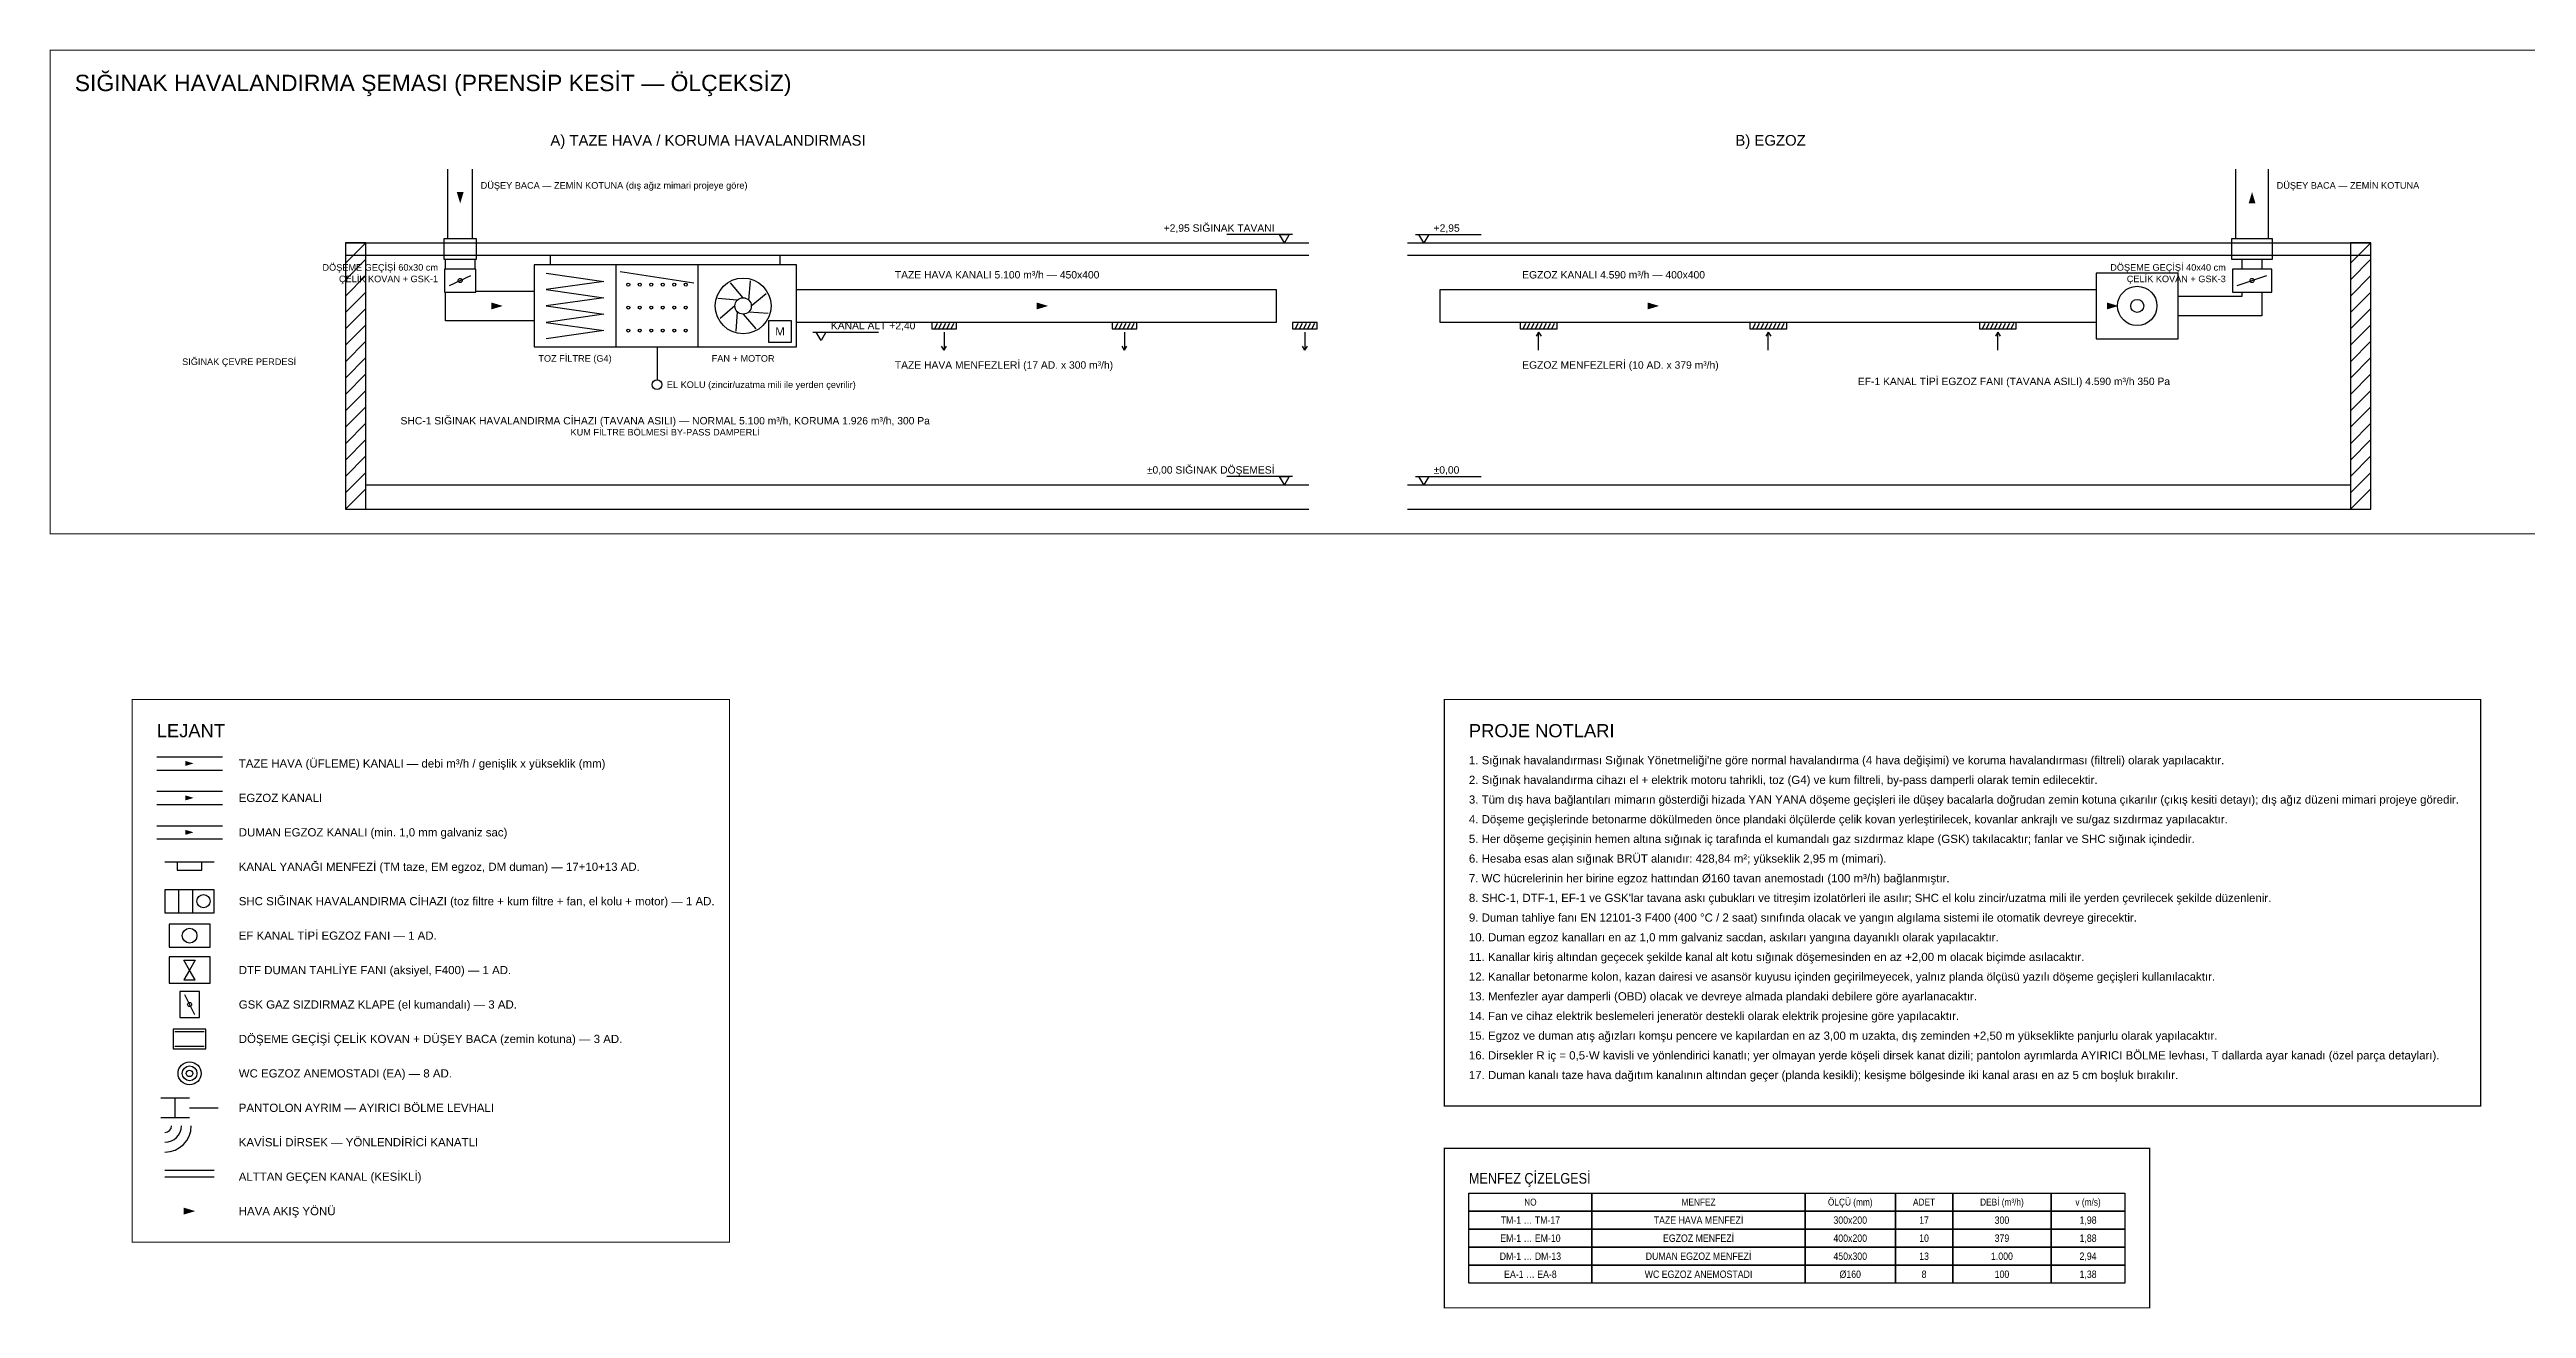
# Model space of a CAD drawing. Header units: centimetres. Extents: x 357699 to 366480, y -615216 to -609849.
# Drawn here: x 360969 to 363990, y -611605 to -610069 of the extents above; entities that cross this region are included whole.
import ezdxf
from ezdxf.enums import TextEntityAlignment as Align

# ---------------------------------------------------------------- set-up
doc = ezdxf.new("R2010")
doc.units = ezdxf.units.CM
doc.linetypes.add('DASHED', pattern=[1.524, 1.27, -0.254])
for name, color, linetype in [('ROTAS-HAV-BACA', 8, 'Continuous'), ('ROTAS-HAV-BASLIK', 7, 'Continuous'), ('ROTAS-HAV-CERCEVE', 7, 'Continuous'), ('ROTAS-HAV-CIHAZ', 6, 'Continuous'), ('ROTAS-HAV-DUMAN', 1, 'Continuous'), ('ROTAS-HAV-DUMAN-GIZLI', 1, 'DASHED'), ('ROTAS-HAV-EGZOZ', 4, 'Continuous'), ('ROTAS-HAV-GECIS', 2, 'Continuous'), ('ROTAS-HAV-KOT', 7, 'Continuous'), ('ROTAS-HAV-LEJANT', 7, 'Continuous'), ('ROTAS-HAV-MENFEZ', 7, 'Continuous'), ('ROTAS-HAV-NOT', 7, 'Continuous'), ('ROTAS-HAV-OK', 7, 'Continuous'), ('ROTAS-HAV-SEMA', 7, 'Continuous'), ('ROTAS-HAV-TAZE-HAVA', 3, 'Continuous'), ('ROTAS-HESAP-CIZGI', 1, 'Continuous'), ('ROTAS-HESAP-YAZI', 7, 'Continuous')]:
    doc.layers.add(name, color=color, linetype=linetype)
doc.styles.add('ROTAS', font='arial.ttf')

msp = doc.modelspace()

# ---------------------------------------------------------------- linework, layer by layer
at = {"layer": 'ROTAS-HAV-BACA'}
for points in [[(361455, -610300), (361455, -610215)], [(361485, -610300), (361485, -610215)], [(363635, -610300), (363635, -610215)], [(363675, -610300), (363675, -610215)]]:
    msp.add_lwpolyline(points, dxfattribs=at)
at = {"layer": 'ROTAS-HAV-CERCEVE', "const_width": 1.5}
for points in [[(360970, -610660), (365361.4, -610660), (365361.4, -610070), (360970, -610070)], [(361070, -611523.9), (361798.4, -611523.9), (361798.4, -610862), (361070, -610862)], [(362670, -611357.9), (363933.7, -611357.9), (363933.7, -610862), (362670, -610862)], [(362670, -611604), (363530, -611604), (363530, -611409.5), (362670, -611409.5)]]:
    msp.add_lwpolyline(points, close=True, dxfattribs=at)
at = {"layer": 'ROTAS-HAV-CIHAZ'}
for p, q in [((361457, -610357), (361483, -610345)), ((361580, -610332), (361580, -610320)), ((361660, -610432), (361660, -610332)), ((361665, -610340), (361755, -610354)), ((361760, -610432), (361760, -610332)), ((361860, -610332), (361860, -610320)), ((363637, -610357), (363673, -610345)), ((361807.9, -610374.9), (361784.3, -610373)), ((361815, -610372), (361799.7, -610353.9)), ((361822.1, -610374.9), (361824, -610351.3)), ((361825, -610382), (361843.1, -610366.7)), ((361805, -610382), (361786.9, -610397.3)), ((361807.9, -610389.1), (361806, -610412.7)), ((361815, -610392), (361830.3, -610410.1)), ((361822.1, -610389.1), (361845.7, -610391)), ((361127, -611122), (361127, -611094)), ((361144, -611122), (361144, -611094)), ((361134, -611222), (361146, -611246))]:
    msp.add_line(p, q, dxfattribs=at)
for points in [[(361451, -610365), (361489, -610365), (361489, -610337), (361451, -610337)], [(361560, -610432), (361880, -610432), (361880, -610332), (361560, -610332)], [(363465, -610422), (363565, -610422), (363565, -610342), (363465, -610342)], [(363631, -610365), (363679, -610365), (363679, -610337), (363631, -610337)], [(361846, -610426), (361874, -610426), (361874, -610400), (361846, -610400)], [(361110, -611122), (361170, -611122), (361170, -611094), (361110, -611094)], [(361115, -611164), (361165, -611164), (361165, -611136), (361115, -611136)], [(361115, -611208), (361165, -611208), (361165, -611176), (361115, -611176)], [(361140, -611192), (361133, -611180), (361147, -611180)], [(361140, -611192), (361133, -611204), (361147, -611204)], [(361128, -611250), (361152, -611250), (361152, -611218), (361128, -611218)]]:
    msp.add_lwpolyline(points, close=True, dxfattribs=at)
for points in [[(361575, -610342), (361645, -610352), (361575, -610362), (361645, -610372), (361575, -610382), (361645, -610392), (361575, -610402), (361645, -610412), (361575, -610422)], [(361710, -610432), (361710, -610472)]]:
    msp.add_lwpolyline(points, dxfattribs=at)
for centre, radius in [((361470, -610351), 2.5), ((361815, -610382), 34), ((363655, -610351), 2.5), ((361675, -610356), 1.8), ((361689, -610356), 1.8), ((361703, -610356), 1.8), ((361717, -610356), 1.8), ((361731, -610356), 1.8), ((361745, -610356), 1.8), ((361815, -610382), 10), ((363515, -610382), 24), ((363515, -610382), 8), ((361675, -610384), 1.8), ((361689, -610384), 1.8), ((361703, -610384), 1.8), ((361717, -610384), 1.8), ((361731, -610384), 1.8), ((361745, -610384), 1.8), ((361675, -610412), 1.8), ((361689, -610412), 1.8), ((361703, -610412), 1.8), ((361717, -610412), 1.8), ((361731, -610412), 1.8), ((361745, -610412), 1.8), ((361710, -610478), 6), ((361157, -611108), 8), ((361140, -611150), 9), ((361140, -611234), 2.5)]:
    msp.add_circle(centre, radius, dxfattribs=at)
at = {"layer": 'ROTAS-HAV-DUMAN'}
for p, q in [((361100, -611016), (361180, -611016)), ((361100, -611032), (361180, -611032))]:
    msp.add_line(p, q, dxfattribs=at)
at = {"layer": 'ROTAS-HAV-DUMAN-GIZLI'}
for p, q in [((361110, -611436), (361170, -611436)), ((361110, -611444), (361170, -611444))]:
    msp.add_line(p, q, dxfattribs=at)
at = {"layer": 'ROTAS-HAV-EGZOZ'}
for p, q in [((361100, -610974), (361180, -610974)), ((361100, -610990), (361180, -610990))]:
    msp.add_line(p, q, dxfattribs=at)
for points in [[(363643, -610337), (363643, -610325)], [(363667, -610325), (363667, -610337)], [(363465, -610402), (362665, -610402), (362665, -610362), (363465, -610362)], [(363667, -610365), (363667, -610394), (363565, -610394)], [(363565, -610370), (363643, -610370)], [(363643, -610370), (363643, -610365)]]:
    msp.add_lwpolyline(points, dxfattribs=at)
at = {"layer": 'ROTAS-HAV-GECIS'}
for p, q in [((361122, -611267), (361158, -611267)), ((361122, -611285), (361158, -611285))]:
    msp.add_line(p, q, dxfattribs=at)
for points in [[(361450, -610325), (361490, -610325), (361490, -610300), (361450, -610300)], [(363630, -610325), (363680, -610325), (363680, -610300), (363630, -610300)], [(361120, -611288), (361160, -611288), (361160, -611264), (361120, -611264)]]:
    msp.add_lwpolyline(points, close=True, dxfattribs=at)
at = {"layer": 'ROTAS-HAV-KOT'}
for p, q in [((362485, -610295), (362405, -610295)), ((362635, -610295), (362715, -610295)), ((361900, -610414), (361980, -610414)), ((362485, -610590), (362405, -610590)), ((362635, -610590), (362715, -610590))]:
    msp.add_line(p, q, dxfattribs=at)
for points in [[(362475, -610305), (362469, -610295), (362481, -610295)], [(362645, -610305), (362639, -610295), (362651, -610295)], [(361910, -610424), (361904, -610414), (361916, -610414)], [(362475, -610600), (362469, -610590), (362481, -610590)], [(362645, -610600), (362639, -610590), (362651, -610590)]]:
    msp.add_lwpolyline(points, close=True, dxfattribs=at)
at = {"layer": 'ROTAS-HAV-MENFEZ'}
for p, q in [((362049, -610409), (362052, -610403)), ((362054, -610409), (362057, -610403)), ((362059, -610409), (362062, -610403)), ((362064, -610409), (362067, -610403)), ((362069, -610409), (362072, -610403)), ((362269, -610409), (362272, -610403)), ((362274, -610409), (362277, -610403)), ((362279, -610409), (362282, -610403)), ((362284, -610409), (362287, -610403)), ((362289, -610409), (362292, -610403)), ((362489, -610409), (362492, -610403)), ((362494, -610409), (362497, -610403)), ((362499, -610409), (362502, -610403)), ((362504, -610409), (362507, -610403)), ((362509, -610409), (362512, -610403)), ((362766.5, -610409), (362769.5, -610403)), ((362771.5, -610409), (362774.5, -610403)), ((362776.5, -610409), (362779.5, -610403)), ((362781.5, -610409), (362784.5, -610403)), ((362786.5, -610409), (362789.5, -610403)), ((362791.5, -610409), (362794.5, -610403)), ((362796.5, -610409), (362799.5, -610403)), ((362801.5, -610409), (362804.5, -610403)), ((363046.5, -610409), (363049.5, -610403)), ((363051.5, -610409), (363054.5, -610403)), ((363056.5, -610409), (363059.5, -610403)), ((363061.5, -610409), (363064.5, -610403)), ((363066.5, -610409), (363069.5, -610403)), ((363071.5, -610409), (363074.5, -610403)), ((363076.5, -610409), (363079.5, -610403)), ((363081.5, -610409), (363084.5, -610403)), ((363326.5, -610409), (363329.5, -610403)), ((363331.5, -610409), (363334.5, -610403)), ((363336.5, -610409), (363339.5, -610403)), ((363341.5, -610409), (363344.5, -610403)), ((363346.5, -610409), (363349.5, -610403)), ((363351.5, -610409), (363354.5, -610403)), ((363356.5, -610409), (363359.5, -610403)), ((363361.5, -610409), (363364.5, -610403)), ((362060, -610436), (362057, -610431)), ((362060, -610414), (362060, -610436)), ((362060, -610436), (362063, -610431)), ((362280, -610436), (362277, -610431)), ((362280, -610414), (362280, -610436)), ((362280, -610436), (362283, -610431)), ((362500, -610436), (362497, -610431)), ((362500, -610414), (362500, -610436)), ((362500, -610436), (362503, -610431)), ((362785, -610414), (362782, -610419)), ((362785, -610436), (362785, -610414)), ((362785, -610414), (362788, -610419)), ((363065, -610414), (363062, -610419)), ((363065, -610436), (363065, -610414)), ((363065, -610414), (363068, -610419)), ((363345, -610414), (363342, -610419)), ((363345, -610436), (363345, -610414)), ((363345, -610414), (363348, -610419))]:
    msp.add_line(p, q, dxfattribs=at)
for points in [[(362045, -610410), (362075, -610410), (362075, -610402), (362045, -610402)], [(362265, -610410), (362295, -610410), (362295, -610402), (362265, -610402)], [(362485, -610410), (362515, -610410), (362515, -610402), (362485, -610402)], [(362762.5, -610410), (362807.5, -610410), (362807.5, -610402), (362762.5, -610402)], [(363042.5, -610410), (363087.5, -610410), (363087.5, -610402), (363042.5, -610402)], [(363322.5, -610410), (363367.5, -610410), (363367.5, -610402), (363322.5, -610402)]]:
    msp.add_lwpolyline(points, close=True, dxfattribs=at)
msp.add_lwpolyline([(361125, -611060), (361125, -611070), (361155, -611070), (361155, -611060)], dxfattribs=at)
for radius in [14, 9, 4]:
    msp.add_circle((361140, -611318), radius, dxfattribs=at)
at = {"layer": 'ROTAS-HAV-OK'}
for points in [[(361470, -610257), (361474.2, -610243), (361465.8, -610243)], [(363655, -610243), (363650.8, -610257), (363659.2, -610257)], [(361522, -610382), (361508, -610377.8), (361508, -610386.2)], [(362187, -610382), (362173, -610377.8), (362173, -610386.2)], [(362932, -610382), (362918, -610377.8), (362918, -610386.2)], [(363492, -610382), (363478, -610377.8), (363478, -610386.2)], [(361145, -610940), (361135, -610937), (361135, -610943)], [(361145, -610982), (361135, -610979), (361135, -610985)], [(361145, -611024), (361135, -611021), (361135, -611027)], [(361147, -611486), (361133, -611481.8), (361133, -611490.2)]]:
    msp.add_solid(points, dxfattribs=at)
at = {"layer": 'ROTAS-HAV-SEMA'}
for p, q in [((361330, -610330), (361355, -610305)), ((361330, -610305), (362505, -610305)), ((362625, -610305), (363800, -610305)), ((363775, -610330), (363800, -610305)), ((361330, -610320), (362505, -610320)), ((361330, -610350), (361355, -610325)), ((361330, -610370), (361355, -610345)), ((362625, -610320), (363800, -610320)), ((363775, -610350), (363800, -610325)), ((363775, -610370), (363800, -610345)), ((361330, -610390), (361355, -610365)), ((363775, -610390), (363800, -610365)), ((361330, -610410), (361355, -610385)), ((361330, -610430), (361355, -610405)), ((363775, -610410), (363800, -610385)), ((363775, -610430), (363800, -610405)), ((361330, -610450), (361355, -610425)), ((363775, -610450), (363800, -610425)), ((361330, -610470), (361355, -610445)), ((361330, -610490), (361355, -610465)), ((363775, -610470), (363800, -610445)), ((363775, -610490), (363800, -610465)), ((361330, -610510), (361355, -610485)), ((363775, -610510), (363800, -610485)), ((361330, -610530), (361355, -610505)), ((361330, -610550), (361355, -610525)), ((363775, -610530), (363800, -610505)), ((363775, -610550), (363800, -610525)), ((361330, -610570), (361355, -610545)), ((363775, -610570), (363800, -610545)), ((361330, -610590), (361355, -610565)), ((361330, -610610), (361355, -610585)), ((363775, -610590), (363800, -610565)), ((363775, -610610), (363800, -610585)), ((361330, -610630), (361355, -610605)), ((361355, -610600), (362505, -610600)), ((362625, -610600), (363775, -610600)), ((363775, -610630), (363800, -610605)), ((361355, -610630), (362505, -610630)), ((362625, -610630), (363775, -610630))]:
    msp.add_line(p, q, dxfattribs=at)
for points in [[(361330, -610630), (361355, -610630), (361355, -610305), (361330, -610305)], [(363775, -610630), (363800, -610630), (363800, -610305), (363775, -610305)]]:
    msp.add_lwpolyline(points, close=True, dxfattribs=at)
at = {"layer": 'ROTAS-HAV-TAZE-HAVA'}
for p, q in [((361100, -610932), (361180, -610932)), ((361100, -610948), (361180, -610948)), ((361110, -611060), (361170, -611060)), ((361105, -611348), (361140, -611348)), ((361105, -611372), (361140, -611372)), ((361122, -611348), (361122, -611372)), ((361140, -611360), (361175, -611360))]:
    msp.add_line(p, q, dxfattribs=at)
for points in [[(361452, -610337), (361452, -610325)], [(361488, -610325), (361488, -610337)], [(361560, -610400), (361452, -610400), (361452, -610365)], [(361489, -610364), (361560, -610364)], [(362465, -610362), (362465, -610402), (361880, -610402), (361880, -610362), (362465, -610362)]]:
    msp.add_lwpolyline(points, dxfattribs=at)
for radius in [20, 32, 8]:
    msp.add_arc((361110, -611382), radius, 270, 360, dxfattribs=at)
at = {"layer": 'ROTAS-HESAP-CIZGI'}
for points in [[(362700, -611464), (362850, -611464), (362850, -611486), (362700, -611486)], [(362850, -611464), (363110, -611464), (363110, -611486), (362850, -611486)], [(363110, -611464), (363220, -611464), (363220, -611486), (363110, -611486)], [(363220, -611464), (363290, -611464), (363290, -611486), (363220, -611486)], [(363290, -611464), (363410, -611464), (363410, -611486), (363290, -611486)], [(363410, -611464), (363500, -611464), (363500, -611486), (363410, -611486)], [(362700, -611486), (362850, -611486), (362850, -611508), (362700, -611508)], [(362850, -611486), (363110, -611486), (363110, -611508), (362850, -611508)], [(363110, -611486), (363220, -611486), (363220, -611508), (363110, -611508)], [(363220, -611486), (363290, -611486), (363290, -611508), (363220, -611508)], [(363290, -611486), (363410, -611486), (363410, -611508), (363290, -611508)], [(363410, -611486), (363500, -611486), (363500, -611508), (363410, -611508)], [(362700, -611508), (362850, -611508), (362850, -611530), (362700, -611530)], [(362850, -611508), (363110, -611508), (363110, -611530), (362850, -611530)], [(363110, -611508), (363220, -611508), (363220, -611530), (363110, -611530)], [(363220, -611508), (363290, -611508), (363290, -611530), (363220, -611530)], [(363290, -611508), (363410, -611508), (363410, -611530), (363290, -611530)], [(363410, -611508), (363500, -611508), (363500, -611530), (363410, -611530)], [(362700, -611530), (362850, -611530), (362850, -611552), (362700, -611552)], [(362700, -611552), (362850, -611552), (362850, -611574), (362700, -611574)], [(362850, -611530), (363110, -611530), (363110, -611552), (362850, -611552)], [(362850, -611552), (363110, -611552), (363110, -611574), (362850, -611574)], [(363110, -611530), (363220, -611530), (363220, -611552), (363110, -611552)], [(363110, -611552), (363220, -611552), (363220, -611574), (363110, -611574)], [(363220, -611530), (363290, -611530), (363290, -611552), (363220, -611552)], [(363220, -611552), (363290, -611552), (363290, -611574), (363220, -611574)], [(363290, -611530), (363410, -611530), (363410, -611552), (363290, -611552)], [(363290, -611552), (363410, -611552), (363410, -611574), (363290, -611574)], [(363410, -611530), (363500, -611530), (363500, -611552), (363410, -611552)], [(363410, -611552), (363500, -611552), (363500, -611574), (363410, -611574)]]:
    msp.add_lwpolyline(points, close=True, dxfattribs=at)

# ---------------------------------------------------------------- texts
at = {"layer": 'ROTAS-HAV-BACA', "style": 'ROTAS'}
for s, p in [('DÜŞEY BACA — ZEMİN KOTUNA (dış ağız mimari projeye göre)', (361495, -610235)), ('DÜŞEY BACA — ZEMİN KOTUNA', (363685, -610235))]:
    msp.add_text(s, height=8, dxfattribs=at).set_placement(p, align=Align.MIDDLE_LEFT)
at = {"layer": 'ROTAS-HAV-BASLIK', "style": 'ROTAS'}
for s, height, p in [('SIĞINAK HAVALANDIRMA ŞEMASI (PRENSİP KESİT — ÖLÇEKSİZ)', 20, (361000, -610110)), ('A) TAZE HAVA / KORUMA HAVALANDIRMASI', 13, (361580, -610180)), ('B) EGZOZ', 13, (363025, -610180)), ('LEJANT', 16, (361100, -610900)), ('PROJE NOTLARI', 16, (362700, -610900))]:
    msp.add_text(s, height=height, dxfattribs=at).set_placement(p, align=Align.MIDDLE_LEFT)
at = {"layer": 'ROTAS-HAV-CIHAZ', "style": 'ROTAS'}
for s, height, p in [('M', 10, (361860, -610413)), ('TOZ FİLTRE (G4)', 8, (361610, -610446)), ('FAN + MOTOR', 8, (361815, -610446)), ('SHC-1 SIĞINAK HAVALANDIRMA CİHAZI (TAVANA ASILI) — NORMAL 5.100 m³/h, KORUMA 1.926 m³/h, 300 Pa', 9, (361720, -610522)), ('KUM FİLTRE BÖLMESİ BY-PASS DAMPERLİ', 8, (361720, -610536))]:
    msp.add_text(s, height=height, dxfattribs=at).set_placement(p, align=Align.MIDDLE_CENTER)
msp.add_text('EF-1 KANAL TİPİ EGZOZ FANI (TAVANA ASILI) 4.590 m³/h 350 Pa', height=9, dxfattribs=at).set_placement((363555, -610474), align=Align.MIDDLE_RIGHT)
msp.add_text('EL KOLU (zincir/uzatma mili ile yerden çevrilir)', height=8, dxfattribs=at).set_placement((361722, -610478), align=Align.MIDDLE_LEFT)
at = {"layer": 'ROTAS-HAV-EGZOZ', "style": 'ROTAS'}
msp.add_text('EGZOZ KANALI 4.590 m³/h — 400x400', height=9, dxfattribs=at).set_placement((362765, -610344), align=Align.MIDDLE_LEFT)
at = {"layer": 'ROTAS-HAV-GECIS', "style": 'ROTAS'}
for s, p in [('DÖŞEME GEÇİŞİ 60x30 cm', (361443, -610335)), ('ÇELİK KOVAN + GSK-1', (361443, -610349)), ('DÖŞEME GEÇİŞİ 40x40 cm', (363623, -610335)), ('ÇELİK KOVAN + GSK-3', (363623, -610349))]:
    msp.add_text(s, height=8, dxfattribs=at).set_placement(p, align=Align.MIDDLE_RIGHT)
at = {"layer": 'ROTAS-HAV-KOT', "style": 'ROTAS'}
for s, p in [('+2,95 SIĞINAK TAVANI', (362463, -610287)), ('±0,00 SIĞINAK DÖŞEMESİ', (362463, -610582))]:
    msp.add_text(s, height=9, dxfattribs=at).set_placement(p, align=Align.MIDDLE_RIGHT)
for s, p in [('+2,95', (362657, -610287)), ('KANAL ALT +2,40', (361922, -610406)), ('±0,00', (362657, -610582))]:
    msp.add_text(s, height=9, dxfattribs=at).set_placement(p, align=Align.MIDDLE_LEFT)
at = {"layer": 'ROTAS-HAV-LEJANT', "style": 'ROTAS'}
for s, p in [('TAZE HAVA (ÜFLEME) KANALI — debi m³/h / genişlik x yükseklik (mm)', (361200, -610940)), ('EGZOZ KANALI', (361200, -610982)), ('DUMAN EGZOZ KANALI (min. 1,0 mm galvaniz sac)', (361200, -611024)), ('KANAL YANAĞI MENFEZİ (TM taze, EM egzoz, DM duman) — 17+10+13 AD.', (361200, -611066)), ('SHC SIĞINAK HAVALANDIRMA CİHAZI (toz filtre + kum filtre + fan, el kolu + motor) — 1 AD.', (361200, -611108)), ('EF KANAL TİPİ EGZOZ FANI — 1 AD.', (361200, -611150)), ('DTF DUMAN TAHLİYE FANI (aksiyel, F400) — 1 AD.', (361200, -611192)), ('GSK GAZ SIZDIRMAZ KLAPE (el kumandalı) — 3 AD.', (361200, -611234)), ('DÖŞEME GEÇİŞİ ÇELİK KOVAN + DÜŞEY BACA (zemin kotuna) — 3 AD.', (361200, -611276)), ('WC EGZOZ ANEMOSTADI (EA) — 8 AD.', (361200, -611318)), ('PANTOLON AYRIM — AYIRICI BÖLME LEVHALI', (361200, -611360)), ('KAVİSLİ DİRSEK — YÖNLENDİRİCİ KANATLI', (361200, -611402)), ('ALTTAN GEÇEN KANAL (KESİKLİ)', (361200, -611444)), ('HAVA AKIŞ YÖNÜ', (361200, -611486))]:
    msp.add_text(s, height=10, dxfattribs=at).set_placement(p, align=Align.MIDDLE_LEFT)
at = {"layer": 'ROTAS-HAV-MENFEZ', "style": 'ROTAS'}
for s, p in [('TAZE HAVA MENFEZLERİ (17 AD. x 300 m³/h)', (362000, -610454)), ('EGZOZ MENFEZLERİ (10 AD. x 379 m³/h)', (362765, -610454))]:
    msp.add_text(s, height=9, dxfattribs=at).set_placement(p, align=Align.MIDDLE_LEFT)
at = {"layer": 'ROTAS-HAV-NOT', "style": 'ROTAS'}
for s, p in [("1. Sığınak havalandırması Sığınak Yönetmeliği'ne göre normal havalandırma (4 hava değişimi) ve koruma havalandırması (filtreli) olarak yapılacaktır.", (362700, -610936)), ('3. Tüm dış hava bağlantıları mimarın gösterdiği hizada YAN YANA döşeme geçişleri ile düşey bacalarla doğrudan zemin kotuna çıkarılır (çıkış kesiti detayı); dış ağız düzeni mimari projeye göredir.', (362700, -610984)), ('2. Sığınak havalandırma cihazı el + elektrik motoru tahrikli, toz (G4) ve kum filtreli, by-pass damperli olarak temin edilecektir.', (362700, -610960)), ('4. Döşeme geçişlerinde betonarme dökülmeden önce plandaki ölçülerde çelik kovan yerleştirilecek, kovanlar ankrajlı ve su/gaz sızdırmaz yapılacaktır.', (362700, -611008)), ('5. Her döşeme geçişinin hemen altına sığınak iç tarafında el kumandalı gaz sızdırmaz klape (GSK) takılacaktır; fanlar ve SHC sığınak içindedir.', (362700, -611032)), ('6. Hesaba esas alan sığınak BRÜT alanıdır: 428,84 m²; yükseklik 2,95 m (mimari).', (362700, -611056)), ("8. SHC-1, DTF-1, EF-1 ve GSK'lar tavana askı çubukları ve titreşim izolatörleri ile asılır; SHC el kolu zincir/uzatma mili ile yerden çevrilecek şekilde düzenlenir.", (362700, -611104)), ('7. WC hücrelerinin her birine egzoz hattından Ø160 tavan anemostadı (100 m³/h) bağlanmıştır.', (362700, -611080)), ('9. Duman tahliye fanı EN 12101-3 F400 (400 °C / 2 saat) sınıfında olacak ve yangın algılama sistemi ile otomatik devreye girecektir.', (362700, -611128)), ('10. Duman egzoz kanalları en az 1,0 mm galvaniz sacdan, askıları yangına dayanıklı olarak yapılacaktır.', (362700, -611152)), ('11. Kanallar kiriş altından geçecek şekilde kanal alt kotu sığınak döşemesinden en az +2,00 m olacak biçimde asılacaktır.', (362700, -611176)), ('12. Kanallar betonarme kolon, kazan dairesi ve asansör kuyusu içinden geçirilmeyecek, yalnız planda ölçüsü yazılı döşeme geçişleri kullanılacaktır.', (362700, -611200)), ('13. Menfezler ayar damperli (OBD) olacak ve devreye almada plandaki debilere göre ayarlanacaktır.', (362700, -611224)), ('14. Fan ve cihaz elektrik beslemeleri jeneratör destekli olarak elektrik projesine göre yapılacaktır.', (362700, -611248)), ('15. Egzoz ve duman atış ağızları komşu pencere ve kapılardan en az 3,00 m uzakta, dış zeminden +2,50 m yükseklikte panjurlu olarak yapılacaktır.', (362700, -611272)), ('16. Dirsekler R iç = 0,5·W kavisli ve yönlendirici kanatlı; yer olmayan yerde köşeli dirsek kanat dizili; pantolon ayrımlarda AYIRICI BÖLME levhası, T dallarda ayar kanadı (özel parça detayları).', (362700, -611296)), ('17. Duman kanalı taze hava dağıtım kanalının altından geçer (planda kesikli); kesişme bölgesinde iki kanal arası en az 5 cm boşluk bırakılır.', (362700, -611320))]:
    msp.add_text(s, height=10, dxfattribs=at).set_placement(p, align=Align.MIDDLE_LEFT)
at = {"layer": 'ROTAS-HAV-SEMA', "style": 'ROTAS'}
msp.add_text('SIĞINAK ÇEVRE PERDESİ', height=8, dxfattribs=at).set_placement((361270, -610450), align=Align.MIDDLE_RIGHT)
at = {"layer": 'ROTAS-HAV-TAZE-HAVA', "style": 'ROTAS'}
msp.add_text('TAZE HAVA KANALI 5.100 m³/h — 450x400', height=9, dxfattribs=at).set_placement((362000, -610344), align=Align.MIDDLE_LEFT)
at = {"layer": 'ROTAS-HESAP-YAZI', "style": 'ROTAS', "width": 0.85}
msp.add_text('MENFEZ ÇİZELGESİ', height=13, dxfattribs=at).set_placement((362700, -611446), align=Align.MIDDLE_LEFT)
for s, height, p in [('TM-1 … TM-17', 9, (362775, -611497)), ('NO', 8.5, (362775, -611475)), ('TAZE HAVA MENFEZİ', 9, (362980, -611497)), ('MENFEZ', 8.5, (362980, -611475)), ('ÖLÇÜ (mm)', 8.5, (363165, -611475)), ('300x200', 9, (363165, -611497)), ('ADET', 8.5, (363255, -611475)), ('17', 9, (363255, -611497)), ('DEBİ (m³/h)', 8.5, (363350, -611475)), ('300', 9, (363350, -611497)), ('v (m/s)', 8.5, (363455, -611475)), ('1,98', 9, (363455, -611497)), ('EM-1 … EM-10', 9, (362775, -611519)), ('EGZOZ MENFEZİ', 9, (362980, -611519)), ('400x200', 9, (363165, -611519)), ('10', 9, (363255, -611519)), ('379', 9, (363350, -611519)), ('1,88', 9, (363455, -611519)), ('DM-1 … DM-13', 9, (362775, -611541)), ('DUMAN EGZOZ MENFEZİ', 9, (362980, -611541)), ('450x300', 9, (363165, -611541)), ('13', 9, (363255, -611541)), ('1.000', 9, (363350, -611541)), ('2,94', 9, (363455, -611541)), ('EA-1 … EA-8', 9, (362775, -611563)), ('WC EGZOZ ANEMOSTADI', 9, (362980, -611563)), ('Ø160', 9, (363165, -611563)), ('8', 9, (363255, -611563)), ('100', 9, (363350, -611563)), ('1,38', 9, (363455, -611563))]:
    msp.add_text(s, height=height, dxfattribs=at).set_placement(p, align=Align.MIDDLE_CENTER)

doc.saveas('drawing.dxf')
